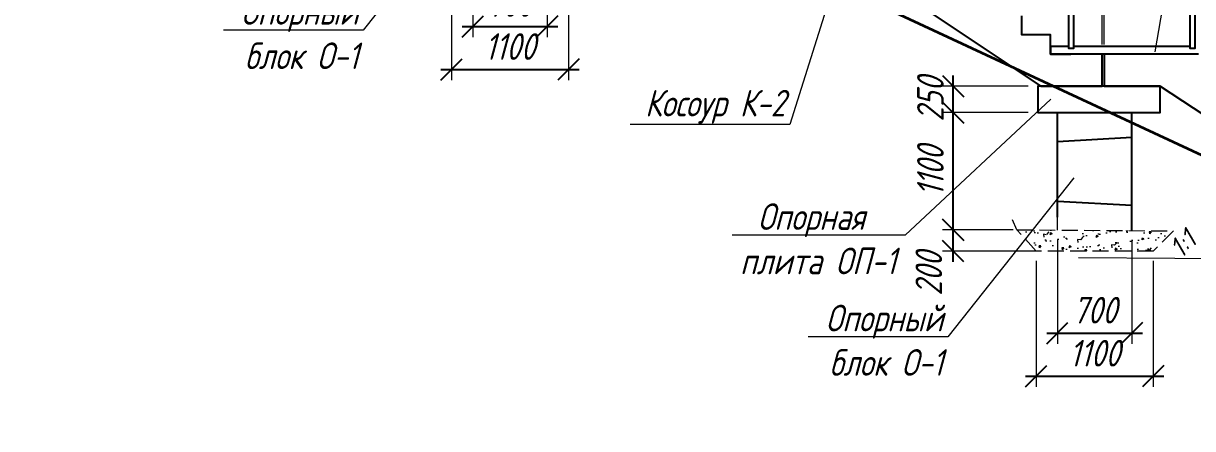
# Model space of a CAD drawing. Header units: millimetres. Extents: x 0 to 285450075, y -3000605 to 8125189010.
# Drawn here: x 7284041 to 7295021, y -652711 to -648906 of the extents above; entities that cross this region are included whole.
import ezdxf
from ezdxf import colors
from ezdxf.entities.mleader import LeaderData, LeaderLine
from ezdxf.math import Vec2, Vec3

# ---------------------------------------------------------------- set-up
doc = ezdxf.new("R2010")
doc.units = ezdxf.units.MM
doc.linetypes.add('DASHED', pattern=[7, 5, -2, 0])
for name, color, linetype, lineweight in [('02_Доп.основные', 255, 'Continuous', 25), ('04_Невидимые', 3, 'Continuous', 13), ('10_Текст', 255, 'Continuous', 25), ('ИС_Земля_Med', 32, 'Земля', 20), ('ИС_Мвн', 3, 'Continuous', 18), ('ИС_Основная', 7, 'Continuous', 35), ('ИС_РЗМ', 3, 'Continuous', 18)]:
    doc.layers.add(name, color=color, linetype=linetype, lineweight=lineweight)
doc.layers.add('ограждение', color=7, linetype='Continuous')
doc.styles.add('0', font='isocpeur.ttf', dxfattribs={"width": 0.8, "oblique": 15})
doc.styles.add('ISOCPEUR', font='isocpeur.ttf', dxfattribs={"width": 0.8, "oblique": 15, "height": 2.5})
doc.linetypes.add('Земля', pattern='A,5.9,[130,ltypeshp.shx,S=1.5,R=-30,X=0,Y=-1.3],1.5,[130,ltypeshp.shx,S=1.5,R=-30,X=0,Y=-1.3],1.5,[130,ltypeshp.shx,S=1.5,R=-30,X=0,Y=-1.3],0.1', length=9)
doc.dimstyles.new('М100мнв', dxfattribs={"dimscale": 100, "dimtxt": 2.5, "dimasz": 2, "dimexe": 1, "dimexo": 0.9, "dimgap": 0.9, "dimtad": 1, "dimdec": 0, "dimtxsty": '0', "dimblk": 'OBLIQUE', "dimcen": 2.5, "dimdle": 1, "dimclrd": 3, "dimclre": 3, "dimclrt": 256, "dimadec": 0, "dimazin": 0, "dimtfac": 1, "dimtdec": 0, "dimtmove": 1, "dimatfit": 3, "dimldrblk": 'OBLIQUE', "dimfxl": 1, "dimlwe": -1, "dimarcsym": 0})

# ---------------------------------------------------------------- blocks, each defined once
blk = doc.blocks.new('_OBLIQUE')
at = {"color": 0, "linetype": 'ByBlock', "lineweight": -2}
blk.add_line((0.5, 0.5), (-0.5, -0.5), dxfattribs=at)
blk = doc.blocks.new('*D1473')
at = {"layer": 'Defpoints', "color": 0, "transparency": 16777216}
for p in [(7293551, -651044), (7294651, -651044), (7294651, -652218)]:
    blk.add_point(p, dxfattribs=at)
at = {"layer": 'ИС_РЗМ', "color": 3, "transparency": 16777216}
for p, q in [((7293551, -651134), (7293551, -652318)), ((7294651, -651134), (7294651, -652318))]:
    blk.add_line(p, q, dxfattribs=at)
at = {"layer": 'ИС_РЗМ', "color": 3, "lineweight": -2, "transparency": 16777216}
blk.add_line((7293451, -652218), (7294751, -652218), dxfattribs=at)
at = {"layer": 'ИС_РЗМ', "color": 3, "lineweight": -2, "transparency": 16777216, "xscale": 200, "yscale": 200, "zscale": 200, "rotation": 180}
blk.add_blockref('_OBLIQUE', (7293551, -652218), dxfattribs=at)
at = {"layer": 'ИС_РЗМ', "color": 3, "lineweight": -2, "transparency": 16777216, "xscale": 200, "yscale": 200, "zscale": 200}
blk.add_blockref('_OBLIQUE', (7294651, -652218), dxfattribs=at)
at = {"layer": 'ИС_РЗМ', "transparency": 16777216, "insert": (7294101, -652003), "char_height": 250, "attachment_point": 5, "style": '0'}
blk.add_mtext('1100', dxfattribs=at)
blk = doc.blocks.new('*D1474')
at = {"layer": 'Defpoints', "color": 0, "transparency": 16777216}
for p in [(7293751, -650844), (7294451, -650852), (7294451, -651814)]:
    blk.add_point(p, dxfattribs=at)
at = {"layer": 'ИС_РЗМ', "color": 3, "transparency": 16777216}
for p, q in [((7293751, -650934), (7293751, -651914)), ((7294451, -650942), (7294451, -651914))]:
    blk.add_line(p, q, dxfattribs=at)
at = {"layer": 'ИС_РЗМ', "color": 3, "lineweight": -2, "transparency": 16777216}
blk.add_line((7293651, -651814), (7294551, -651814), dxfattribs=at)
at = {"layer": 'ИС_РЗМ', "color": 3, "lineweight": -2, "transparency": 16777216, "xscale": 200, "yscale": 200, "zscale": 200, "rotation": 180}
blk.add_blockref('_OBLIQUE', (7293751, -651814), dxfattribs=at)
at = {"layer": 'ИС_РЗМ', "color": 3, "lineweight": -2, "transparency": 16777216, "xscale": 200, "yscale": 200, "zscale": 200}
blk.add_blockref('_OBLIQUE', (7294451, -651814), dxfattribs=at)
at = {"layer": 'ИС_РЗМ', "transparency": 16777216, "insert": (7294101, -651599), "char_height": 250, "attachment_point": 5, "style": '0'}
blk.add_mtext('700', dxfattribs=at)
blk = doc.blocks.new('_None')
blk = doc.blocks.new('*D1475')
at = {"layer": 'Defpoints', "color": 0, "transparency": 16777216}
for p in [(7292774, -650844), (7293427, -650844), (7293673, -651044)]:
    blk.add_point(p, dxfattribs=at)
at = {"layer": 'ИС_РЗМ', "color": 3, "lineweight": -2, "transparency": 16777216}
blk.add_line((7292774, -651144), (7292774, -650744), dxfattribs=at)
at = {"layer": 'ИС_РЗМ', "color": 3, "transparency": 16777216}
for p, q in [((7293337, -650844), (7292674, -650844)), ((7293583, -651044), (7292674, -651044))]:
    blk.add_line(p, q, dxfattribs=at)
at = {"layer": 'ИС_РЗМ', "color": 3, "lineweight": -2, "transparency": 16777216, "xscale": 200, "yscale": 200, "zscale": 200}
for p, rotation in [((7292774, -650844), 90), ((7292774, -651044), 270)]:
    blk.add_blockref('_OBLIQUE', p, dxfattribs=dict(at, rotation=rotation))
at = {"layer": 'ИС_РЗМ', "transparency": 16777216, "insert": (7292544, -651258), "char_height": 250, "attachment_point": 5, "rotation": 90, "style": '0'}
blk.add_mtext('200', dxfattribs=at)
blk = doc.blocks.new('*D1476')
at = {"layer": 'Defpoints', "color": 0, "transparency": 16777216}
for p in [(7292774, -649744), (7293566, -649744), (7293427, -650844)]:
    blk.add_point(p, dxfattribs=at)
at = {"layer": 'ИС_РЗМ', "color": 3, "lineweight": -2, "transparency": 16777216}
blk.add_line((7292774, -650944), (7292774, -649644), dxfattribs=at)
at = {"layer": 'ИС_РЗМ', "color": 3, "transparency": 16777216}
for p, q in [((7293476, -649744), (7292674, -649744)), ((7293337, -650844), (7292674, -650844))]:
    blk.add_line(p, q, dxfattribs=at)
at = {"layer": 'ИС_РЗМ', "color": 3, "lineweight": -2, "transparency": 16777216, "xscale": 200, "yscale": 200, "zscale": 200}
for p, rotation in [((7292774, -649744), 90), ((7292774, -650844), 270)]:
    blk.add_blockref('_OBLIQUE', p, dxfattribs=dict(at, rotation=rotation))
at = {"layer": 'ИС_РЗМ', "transparency": 16777216, "insert": (7292559, -650294), "char_height": 250, "attachment_point": 5, "rotation": 90, "style": '0'}
blk.add_mtext('1100', dxfattribs=at)
blk = doc.blocks.new('*D1477')
at = {"layer": 'Defpoints', "color": 0, "transparency": 16777216}
for p in [(7292774, -649494), (7293566, -649494), (7293566, -649744)]:
    blk.add_point(p, dxfattribs=at)
at = {"layer": 'ИС_РЗМ', "color": 3, "lineweight": -2, "transparency": 16777216}
blk.add_line((7292774, -649844), (7292774, -649394), dxfattribs=at)
at = {"layer": 'ИС_РЗМ', "color": 3, "transparency": 16777216}
for p, q in [((7293476, -649494), (7292674, -649494)), ((7293476, -649744), (7292674, -649744))]:
    blk.add_line(p, q, dxfattribs=at)
at = {"layer": 'ИС_РЗМ', "color": 3, "lineweight": -2, "transparency": 16777216, "xscale": 200, "yscale": 200, "zscale": 200}
for p, rotation in [((7292774, -649494), 90), ((7292774, -649744), 270)]:
    blk.add_blockref('_OBLIQUE', p, dxfattribs=dict(at, rotation=rotation))
at = {"layer": 'ИС_РЗМ', "transparency": 16777216, "insert": (7292559, -649619), "char_height": 250, "attachment_point": 5, "rotation": 90, "style": '0'}
blk.add_mtext('250', dxfattribs=at)
blk = doc.blocks.new('*D1478')
at = {"layer": 'Defpoints', "color": 0, "transparency": 16777216}
for p in [(7288061, -648164), (7289161, -648164), (7289161, -649338)]:
    blk.add_point(p, dxfattribs=at)
at = {"layer": 'ИС_РЗМ', "color": 3, "transparency": 16777216}
for p, q in [((7288061, -648254), (7288061, -649438)), ((7289161, -648254), (7289161, -649438))]:
    blk.add_line(p, q, dxfattribs=at)
at = {"layer": 'ИС_РЗМ', "color": 3, "lineweight": -2, "transparency": 16777216}
blk.add_line((7287961, -649338), (7289261, -649338), dxfattribs=at)
at = {"layer": 'ИС_РЗМ', "color": 3, "lineweight": -2, "transparency": 16777216, "xscale": 200, "yscale": 200, "zscale": 200, "rotation": 180}
blk.add_blockref('_OBLIQUE', (7288061, -649338), dxfattribs=at)
at = {"layer": 'ИС_РЗМ', "color": 3, "lineweight": -2, "transparency": 16777216, "xscale": 200, "yscale": 200, "zscale": 200}
blk.add_blockref('_OBLIQUE', (7289161, -649338), dxfattribs=at)
at = {"layer": 'ИС_РЗМ', "transparency": 16777216, "insert": (7288611, -649123), "char_height": 250, "attachment_point": 5, "style": '0'}
blk.add_mtext('1100', dxfattribs=at)
blk = doc.blocks.new('*D1479')
at = {"layer": 'Defpoints', "color": 0, "transparency": 16777216}
for p in [(7288261, -647964), (7288961, -647972), (7288961, -648934)]:
    blk.add_point(p, dxfattribs=at)
at = {"layer": 'ИС_РЗМ', "color": 3, "transparency": 16777216}
for p, q in [((7288261, -648054), (7288261, -649034)), ((7288961, -648062), (7288961, -649034))]:
    blk.add_line(p, q, dxfattribs=at)
at = {"layer": 'ИС_РЗМ', "color": 3, "lineweight": -2, "transparency": 16777216}
blk.add_line((7288161, -648934), (7289061, -648934), dxfattribs=at)
at = {"layer": 'ИС_РЗМ', "color": 3, "lineweight": -2, "transparency": 16777216, "xscale": 200, "yscale": 200, "zscale": 200, "rotation": 180}
blk.add_blockref('_OBLIQUE', (7288261, -648934), dxfattribs=at)
at = {"layer": 'ИС_РЗМ', "color": 3, "lineweight": -2, "transparency": 16777216, "xscale": 200, "yscale": 200, "zscale": 200}
blk.add_blockref('_OBLIQUE', (7288961, -648934), dxfattribs=at)
at = {"layer": 'ИС_РЗМ', "transparency": 16777216, "insert": (7288611, -648719), "char_height": 250, "attachment_point": 5, "style": '0'}
blk.add_mtext('700', dxfattribs=at)
blk = doc.blocks.new('*D1495')
at = {"layer": 'Defpoints', "color": 0, "transparency": 16777216}
for p in [(7272221, -634704), (7272221, -635604, 4135), (7298581, -651354, 4135)]:
    blk.add_point(p, dxfattribs=at)
at = {"layer": 'ИС_РЗМ', "color": 3, "transparency": 16777216}
for p, q in [((7272221, -635514), (7272221, -634604)), ((7298581, -651264), (7298581, -634604))]:
    blk.add_line(p, q, dxfattribs=at)
at = {"layer": 'ИС_РЗМ', "color": 3, "lineweight": -2, "transparency": 16777216}
blk.add_line((7298681, -634704), (7272121, -634704), dxfattribs=at)
at = {"layer": 'ИС_РЗМ', "color": 3, "lineweight": -2, "transparency": 16777216, "xscale": 200, "yscale": 200, "zscale": 200, "rotation": 180}
blk.add_blockref('_OBLIQUE', (7272221, -634704), dxfattribs=at)
at = {"layer": 'ИС_РЗМ', "color": 3, "lineweight": -2, "transparency": 16777216, "xscale": 200, "yscale": 200, "zscale": 200}
blk.add_blockref('_OBLIQUE', (7298581, -634704), dxfattribs=at)
at = {"layer": 'ИС_РЗМ', "transparency": 16777216, "insert": (7285401, -634489), "char_height": 250, "attachment_point": 5, "style": '0'}
blk.add_mtext('26360', dxfattribs=at)
blk = doc.blocks.new('*D1503')
at = {"layer": 'Defpoints', "color": 0, "transparency": 16777216}
for p in [(7294171, -635604), (7288701, -646314), (7294171, -649194)]:
    blk.add_point(p, dxfattribs=at)
at = {"layer": 'ИС_РЗМ', "color": 3, "transparency": 16777216}
for p, q in [((7288701, -646224), (7288701, -635504)), ((7294171, -649104), (7294171, -635504))]:
    blk.add_line(p, q, dxfattribs=at)
at = {"layer": 'ИС_РЗМ', "color": 3, "lineweight": -2, "transparency": 16777216}
blk.add_line((7288601, -635604), (7294271, -635604), dxfattribs=at)
at = {"layer": 'ИС_РЗМ', "color": 3, "lineweight": -2, "transparency": 16777216, "xscale": 200, "yscale": 200, "zscale": 200, "rotation": 180}
blk.add_blockref('_OBLIQUE', (7288701, -635604), dxfattribs=at)
at = {"layer": 'ИС_РЗМ', "color": 3, "lineweight": -2, "transparency": 16777216, "xscale": 200, "yscale": 200, "zscale": 200}
blk.add_blockref('_OBLIQUE', (7294171, -635604), dxfattribs=at)
at = {"layer": 'ИС_РЗМ', "transparency": 16777216, "insert": (7291436, -635389), "char_height": 250, "attachment_point": 5, "style": '0'}
blk.add_mtext('5470', dxfattribs=at)
blk = doc.blocks.new('*D1504')
at = {"layer": 'Defpoints', "color": 0, "transparency": 16777216}
for p in [(7294191, -635604), (7294171, -649194), (7294191, -649194)]:
    blk.add_point(p, dxfattribs=at)
at = {"layer": 'ИС_РЗМ', "color": 3, "lineweight": -2, "transparency": 16777216}
for p, q in [((7294181, -635604), (7294289, -635244)), ((7294289, -635244), (7294776, -635244)), ((7294171, -635604), (7293971, -635604)), ((7294171, -635604), (7294191, -635604)), ((7294171, -635604), (7294191, -635604)), ((7294191, -635604), (7294391, -635604))]:
    blk.add_line(p, q, dxfattribs=at)
at = {"layer": 'ИС_РЗМ', "color": 3, "transparency": 16777216}
for p, q in [((7294171, -649104), (7294171, -635504)), ((7294191, -649104), (7294191, -635504))]:
    blk.add_line(p, q, dxfattribs=at)
at = {"layer": 'ИС_РЗМ', "color": 3, "lineweight": -2, "transparency": 16777216, "xscale": 200, "yscale": 200, "zscale": 200}
blk.add_blockref('_OBLIQUE', (7294171, -635604), dxfattribs=at)
at = {"layer": 'ИС_РЗМ', "color": 3, "lineweight": -2, "transparency": 16777216, "xscale": 200, "yscale": 200, "zscale": 200, "rotation": 180}
blk.add_blockref('_OBLIQUE', (7294191, -635604), dxfattribs=at)
at = {"layer": 'ИС_РЗМ', "transparency": 16777216, "insert": (7294533, -635029), "char_height": 250, "attachment_point": 5, "style": '0'}
blk.add_mtext('20', dxfattribs=at)
blk = doc.blocks.new('*D1505')
at = {"layer": 'Defpoints', "color": 0, "transparency": 16777216}
for p in [(7298581, -635604), (7294191, -649194), (7298581, -651354)]:
    blk.add_point(p, dxfattribs=at)
at = {"layer": 'ИС_РЗМ', "color": 3, "transparency": 16777216}
for p, q in [((7294191, -649104), (7294191, -635504)), ((7298581, -651264), (7298581, -635504))]:
    blk.add_line(p, q, dxfattribs=at)
at = {"layer": 'ИС_РЗМ', "color": 3, "lineweight": -2, "transparency": 16777216}
blk.add_line((7294091, -635604), (7298681, -635604), dxfattribs=at)
at = {"layer": 'ИС_РЗМ', "color": 3, "lineweight": -2, "transparency": 16777216, "xscale": 200, "yscale": 200, "zscale": 200, "rotation": 180}
blk.add_blockref('_OBLIQUE', (7294191, -635604), dxfattribs=at)
at = {"layer": 'ИС_РЗМ', "color": 3, "lineweight": -2, "transparency": 16777216, "xscale": 200, "yscale": 200, "zscale": 200}
blk.add_blockref('_OBLIQUE', (7298581, -635604), dxfattribs=at)
at = {"layer": 'ИС_РЗМ', "transparency": 16777216, "insert": (7296386, -635389), "char_height": 250, "attachment_point": 5, "style": '0'}
blk.add_mtext('4390', dxfattribs=at)
blk = doc.blocks.new('*D1510')
at = {"layer": 'Defpoints', "color": 0, "transparency": 16777216}
for p in [(7289696, -646244), (7295186, -649124), (7300839, -649124)]:
    blk.add_point(p, dxfattribs=at)
at = {"layer": 'ИС_РЗМ', "color": 3, "lineweight": -2, "transparency": 16777216}
blk.add_line((7300839, -646144), (7300839, -649224), dxfattribs=at)
at = {"layer": 'ИС_РЗМ', "color": 3, "transparency": 16777216}
for p, q in [((7289786, -646244), (7300939, -646244)), ((7295276, -649124), (7300939, -649124))]:
    blk.add_line(p, q, dxfattribs=at)
at = {"layer": 'ИС_РЗМ', "color": 3, "lineweight": -2, "transparency": 16777216, "xscale": 200, "yscale": 200, "zscale": 200}
for p, rotation in [((7300839, -646244), 90), ((7300839, -649124), 270)]:
    blk.add_blockref('_OBLIQUE', p, dxfattribs=dict(at, rotation=rotation))
at = {"layer": 'ИС_РЗМ', "transparency": 16777216, "insert": (7300624, -647684), "char_height": 250, "attachment_point": 5, "rotation": 90, "style": '0'}
blk.add_mtext('16х180', dxfattribs=at)

msp = doc.modelspace()

# ---------------------------------------------------------------- hatches: boundary and pattern name
at = {"layer": '04_Невидимые'}
h = msp.add_hatch(dxfattribs=at)
h.set_pattern_fill('AR-CONC', color=256, scale=30, angle=180, style=0)
h.set_pattern_definition([(230, (-71008842.72, -807019.54), (-215.1780548, 18.8256405), [22.5, -247.5]), (175, (-71008842.72, -807019.54), (41.6254001, -225.6576401), [18, -198]), (280.45144446, (-71008860.65, -807017.97), (-173.552654, -206.8319973), [19.1220576, -210.3426336]), (226.1842, (-71008842.72, -807079.54), (-320.1723992, 49.6557842), [33.75, -371.25]), (276.6356355, (-71008869.4, -807075.4), (-280.3985837, -292.2355802), [28.6831026, -315.514128]), (171.184164, (-71008842.72, -807079.54), (-280.3985835, -292.2355801), [27, -297.0000003]), (201, (-71008872.72, -807064.54), (-179.07211564, 120.7856672), [22.5, -247.5]), (146, (-71008872.72, -807064.54), (-72.9945996, -217.5450135), [18, -198]), (251.45144474, (-71008887.65, -807054.48), (-252.066713, -96.75934584), [19.122057, -210.3426336]), (217.5, (-71008842.72, -807019.54), (-3.647956595, -99.86815615), [0, -195.6, 0, -201, 0, -198.75]), (187.5, (-71008842.72, -807019.54), (-78.92086123, -118.32351356), [0, -114.6, 0, -191.1, 0, -75.75]), (147.5, (-71008775.82, -807019.54), (-160.14673085, 6.76646152), [0, -75, 0, -234, 0, -310.5]), (137.5, (-71008745.82, -807019.54), (-174.9558508, -30.0314947), [0, -97.5, 0, -155.4, 0, -220.5])])
h.paths.add_polyline_path([(7294840.873, -650854.4149), (7294651.0757, -651044.2122), (7293551.0757, -651044.2122), (7293372.1218, -650844.0076)])

# ---------------------------------------------------------------- linework, layer by layer
at = {"layer": '02_Доп.основные'}
for p, q in [((7294996.3833, -649123.8833), (7293906.3833, -649123.8833)), ((7295076.3833, -649193.8833), (7293876.3833, -649193.8833)), ((7293751.3827, -650723.8916), (7293751.3827, -649743.8833)), ((7294451.3827, -650666.6713), (7294451.3827, -649743.8833)), ((7293751.3827, -650013.8833), (7294451.3827, -649973.8833)), ((7293751.3827, -650573.8833), (7294451.3827, -650613.8833)), ((7294451.3827, -650851.6551), (7294451.3827, -650666.6713))]:
    msp.add_line(p, q, dxfattribs=at)
for points in [[(7289276.3833, -646613.8833), (7293596.3833, -649493.8833), (7294171.3833, -649493.8833)], [(7294171.3833, -649493.8833), (7294171.3833, -649193.8833), (7293686.3833, -649193.8833), (7293686.3833, -649013.8833), (7293416.3833, -649013.8833), (7293416.3833, -648833.8833)], [(7293856.3833, -649123.8833), (7293686.3833, -649123.8833), (7293686.3833, -649193.8833), (7293876.3833, -649193.8833)], [(7294191.3833, -649193.8833), (7294191.3833, -649493.8833), (7294716.3833, -649493.8833), (7298006.3833, -651653.8833), (7298581.3833, -651653.8833), (7298581.3833, -651353.8833), (7298276.3833, -651353.8833)], [(7294716.3833, -649493.8833), (7293566.3833, -649493.8833), (7293566.3833, -649743.8833), (7294716.3833, -649743.8833), (7294716.3833, -649493.8833)]]:
    msp.add_lwpolyline(points, dxfattribs=at)
at = {"layer": '04_Невидимые', "linetype": 'DASHED', "ltscale": 30}
for p, q in [((7293372.1218, -650844.0076), (7293330.2077, -650749.6521)), ((7293751.3827, -650846.695), (7293751.3827, -650723.8916))]:
    msp.add_line(p, q, dxfattribs=at)
msp.add_lwpolyline([(7294651.0757, -651044.2122), (7293551.0757, -651044.2122), (7293372.1218, -650844.0076), (7294840.873, -650854.4149)], close=True, dxfattribs=at)
at = {"layer": 'ИС_Земля_Med', "ltscale": 0.8}
msp.add_lwpolyline([(7293950.1123, -651103.8833), (7294853.4187, -651110.284), (7299835.1449, -651117.2297), (7302615.8366, -651103.8833)], dxfattribs=at)
at = {"layer": 'ИС_Основная', "color": 1}
msp.add_line((7297183.3489, -651113.5325), (7279945.6142, -643080.0468), dxfattribs=at)
at = {"layer": 'ограждение'}
for points in [[(7293906.3833, -648023.8833), (7293856.3833, -648023.8833), (7293856.3833, -649138.8833), (7293906.3833, -649138.8833)], [(7295046.3833, -648023.8833), (7294996.3833, -648023.8833), (7294996.3833, -649138.8833), (7295046.3833, -649138.8833)]]:
    msp.add_lwpolyline(points, close=True, dxfattribs=at)

# ---------------------------------------------------------------- texts
at = {"layer": '10_Текст', "style": 'ISOCPEUR', "oblique": 15, "width": 0.9}
msp.add_text('1:1', height=187.5, rotation=45, dxfattribs=at).set_placement((7294914.8101, -651121.8604))

# ---------------------------------------------------------------- dimensions: what is measured, and where the dimension line sits
at = {"layer": 'ИС_РЗМ'}
for base, p1, p2, angle, picture, middle in [((7272221.3819, -634703.5236, -4135.3491), (7298581.3833, -651353.8833), (7272221.3819, -635603.892), 180, '*D1495', (7285401.3826, -634488.5236, -4135.3491)), ((7292774.3982, -649743.8833), (7293426.8963, -650844.2122), (7293566.3833, -649743.8833), 90, '*D1476', (7292559.3982, -650294.0478))]:
    dim = msp.add_linear_dim(base=base, p1=p1, p2=p2, angle=angle, dimstyle='М100мнв', dxfattribs=at)
    dim.commit()
    dim.dimension.update_dxf_attribs({"geometry": picture, "text_midpoint": middle})
for base, p1, p2, picture, middle in [((7294191.3833, -635603.892), (7294171.3833, -649193.8833), (7294191.3833, -649193.8833), '*D1504', (7294379.3833, -635028.892)), ((7294171.3833, -635603.892), (7288701.3833, -646313.8833), (7294171.3833, -649193.8833), '*D1503', (7291436.3833, -635388.892)), ((7298581.3833, -635603.892), (7294191.3833, -649193.8833), (7298581.3833, -651353.8833), '*D1505', (7296386.3833, -635388.892)), ((7288961.3821, -648933.5342), (7288261.3821, -647963.9275), (7288961.3821, -647971.6551), '*D1479', (7288611.3821, -648718.5342)), ((7289161.1192, -649337.5269), (7288061.075, -648164.2122), (7289161.1192, -648164.2564), '*D1478', (7288611.0971, -649122.5269)), ((7294451.3827, -651813.5342), (7293751.3827, -650843.9275), (7294451.3827, -650851.6551), '*D1474', (7294101.3827, -651598.5342)), ((7294651.1199, -652217.5269), (7293551.0757, -651044.2122), (7294651.1199, -651044.2564), '*D1473', (7294101.0978, -652002.5269))]:
    dim = msp.add_linear_dim(base=base, p1=p1, p2=p2, dimstyle='М100мнв', dxfattribs=at)
    dim.commit()
    dim.dimension.update_dxf_attribs({"geometry": picture, "text_midpoint": middle})
dim = msp.add_linear_dim(base=(7300838.828, -649123.8833), p1=(7289696.3826, -646243.8833), p2=(7295186.3833, -649123.8833), angle=90, text='16х180', dimstyle='М100мнв', dxfattribs=at)
dim.commit()
dim.dimension.update_dxf_attribs({"geometry": '*D1510', "text_midpoint": (7300623.828, -647683.8833)})
for base, p1, p2, picture, middle in [((7292774.3982, -649493.8833), (7293566.3833, -649743.8833), (7293566.3833, -649493.8833), '*D1477', (7292774.3982, -649618.8833)), ((7292774.3982, -650844.2122), (7293672.8963, -651044.2122), (7293426.8963, -650844.2122), '*D1475', (7292758.8371, -651257.9881))]:
    dim = msp.add_linear_dim(base=base, p1=p1, p2=p2, angle=90, dimstyle='М100мнв', dxfattribs=at)
    dim.commit()
    dim.dimension.update_dxf_attribs({"geometry": picture, "text_midpoint": middle, "dimtype": 160})

# ---------------------------------------------------------------- leaders
at = {"layer": 'ИС_Мвн'}
ml = msp.add_multileader_mtext('Standard', dxfattribs=at)
ml.set_content('Площадка\\P П-1', color=256, style='0')
ml.set_leader_properties(color=256, linetype='ByLayer', lineweight=-1)
ml.set_arrow_properties(name='NONE')
ml.build(insert=Vec2(0, 0))
ml.multileader.update_dxf_attribs({"text_left_attachment_type": 6, "text_right_attachment_type": 6, "dogleg_length": 0.36, "arrow_head_size": 300, "scale": 100})
ctx = ml.context
ctx.base_point, ctx.scale, ctx.char_height, ctx.arrow_head_size, ctx.landing_gap_size, ctx.plane_origin = Vec3(7294969.8821, -647632.2512), 100, 250, 300, 9, Vec3(7295862.3517, -648682.8691)
ctx.left_attachment, ctx.right_attachment, ctx.text_align_type = 6, 6, 1
notes = []
notes.append((ctx, [(0, (1, 1, 0), (7294933.8821, -647632.2512), (1, 0), 36, [(0, [(7294669.4882, -649172.7409)], 0, [])])]))
ctx.mtext.insert, ctx.mtext.alignment, ctx.mtext.flow_direction = Vec3(7295612.3758, -647332.2512), 2, 5
ml = msp.add_multileader_mtext('Standard', dxfattribs=at)
ml.set_content('Опорный\\Pблок О-1', color=256, style='0')
ml.set_leader_properties(color=256, linetype='ByLayer', lineweight=-1)
ml.set_arrow_properties(name='NONE')
ml.build(insert=Vec2(0, 0))
ml.multileader.update_dxf_attribs({"text_left_attachment_type": 6, "text_right_attachment_type": 6, "dogleg_length": 0.36, "arrow_head_size": 300, "scale": 100})
ctx = ml.context
ctx.base_point, ctx.scale, ctx.char_height, ctx.arrow_head_size, ctx.landing_gap_size, ctx.plane_origin = Vec3(7286005.1005, -648968.1977), 100, 250, 300, 9, Vec3(7289537.1192, -648289.0992)
ctx.left_attachment, ctx.right_attachment, ctx.text_align_type = 6, 6, 2
notes.append((ctx, [(1, (1, 1, 0), (7287233.0751, -648968.1977), (-1, 0), 36, [(0, [(7288417.0285, -647475.0087)], 0, [])])]))
ctx.mtext.insert, ctx.mtext.alignment, ctx.mtext.flow_direction = Vec3(7287188.0751, -648668.1977), 3, 5
ml = msp.add_multileader_mtext('Standard', dxfattribs=at)
ml.set_content('Косоур К-2', color=256, style='0')
ml.set_leader_properties(color=256, linetype='ByLayer', lineweight=-1)
ml.set_arrow_properties(name='NONE')
ml.build(insert=Vec2(0, 0))
ml.multileader.update_dxf_attribs({"text_left_attachment_type": 6, "text_right_attachment_type": 6, "dogleg_length": 0.36, "arrow_head_size": 300, "scale": 100})
ctx = ml.context
ctx.base_point, ctx.scale, ctx.char_height, ctx.arrow_head_size, ctx.landing_gap_size, ctx.plane_origin = Vec3(7289692.106, -649854.5795), 100, 250, 300, 9, Vec3(7292704.6364, -648993.6162)
ctx.left_attachment, ctx.right_attachment, ctx.text_align_type = 6, 6, 2
notes.append((ctx, [(1, (1, 1, 0), (7291240.0806, -649854.5795), (-1, 0), 36, [(0, [(7291725.2526, -648310.1614)], 0, [])])]))
ctx.mtext.insert, ctx.mtext.alignment, ctx.mtext.flow_direction = Vec3(7291195.0806, -649529.5795), 3, 5
ml = msp.add_multileader_mtext('Standard', dxfattribs=at)
ml.set_content('Опорная\\P плита ОП-1', color=256, style='0')
ml.set_leader_properties(color=256, linetype='ByLayer', lineweight=-1)
ml.set_arrow_properties(name='NONE')
ml.build(insert=Vec2(0, 0))
ml.multileader.update_dxf_attribs({"text_left_attachment_type": 6, "text_right_attachment_type": 6, "dogleg_length": 0.36, "arrow_head_size": 300, "scale": 100})
ctx = ml.context
ctx.base_point, ctx.scale, ctx.char_height, ctx.arrow_head_size, ctx.landing_gap_size, ctx.plane_origin = Vec3(7290594.3857, -650895.0747), 100, 250, 300, 9, Vec3(7294313.2008, -651106.7427)
ctx.left_attachment, ctx.right_attachment, ctx.text_align_type = 6, 6, 1
notes.append((ctx, [(0, (1, 1, 0), (7292322.3603, -650895.0747), (-1, 0), 36, [(0, [(7293690.2698, -649617.3165)], 0, [])])]))
ctx.mtext.insert, ctx.mtext.alignment, ctx.mtext.flow_direction = Vec3(7291440.373, -650595.0747), 2, 5
ml = msp.add_multileader_mtext('Standard', dxfattribs=at)
ml.set_content('Опорный\\Pблок О-1', color=256, style='0')
ml.set_leader_properties(color=256, linetype='ByLayer', lineweight=-1)
ml.set_arrow_properties(name='NONE')
ml.build(insert=Vec2(0, 0))
ml.multileader.update_dxf_attribs({"text_left_attachment_type": 6, "text_right_attachment_type": 6, "dogleg_length": 0.36, "arrow_head_size": 300, "scale": 100})
ctx = ml.context
ctx.base_point, ctx.scale, ctx.char_height, ctx.arrow_head_size, ctx.landing_gap_size, ctx.plane_origin = Vec3(7291495.1012, -651848.1977), 100, 250, 300, 9, Vec3(7295027.1199, -651169.0992)
ctx.left_attachment, ctx.right_attachment, ctx.text_align_type = 6, 6, 2
notes.append((ctx, [(1, (1, 1, 0), (7292723.0758, -651848.1977), (-1, 0), 36, [(0, [(7293907.0292, -650355.0087)], 0, [])])]))
ctx.mtext.insert, ctx.mtext.alignment, ctx.mtext.flow_direction = Vec3(7292678.0758, -651548.1977), 3, 5
for ctx, leaders in notes:
    for number, flags, end, landing, length, lines in leaders:
        leader = LeaderData()
        leader.index, (leader.has_last_leader_line, leader.has_dogleg_vector, leader.attachment_direction) = number, flags
        leader.last_leader_point, leader.dogleg_vector, leader.dogleg_length = Vec3(end), Vec3(landing), length
        for number, points, colour, breaks in lines:
            line = LeaderLine()
            line.index, line.vertices, line.color, line.breaks = number, Vec3.list(points), colors.encode_raw_color(colour), breaks
            leader.lines.append(line)
        ctx.leaders.append(leader)

doc.saveas('drawing.dxf')
